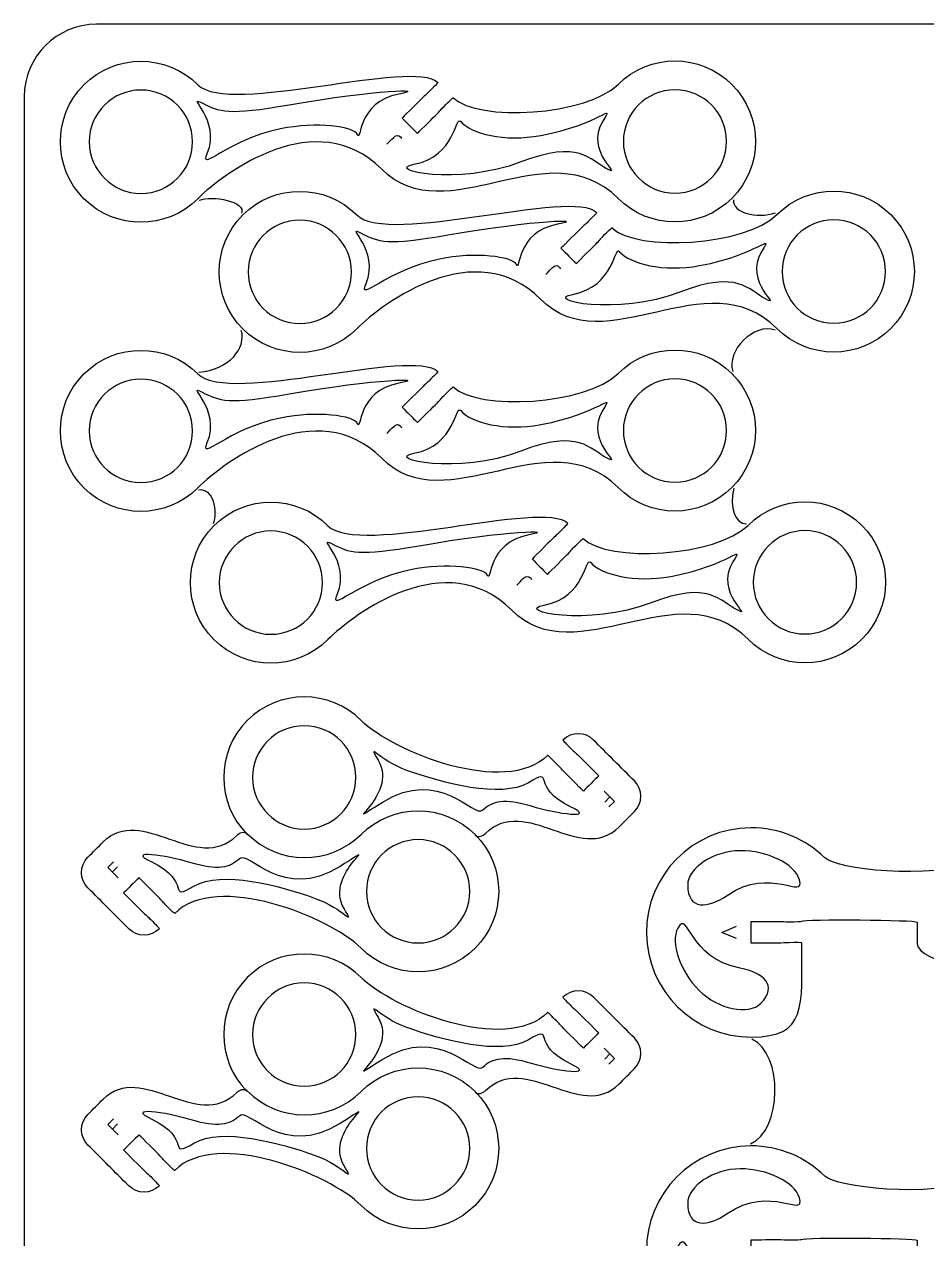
# Model space of a CAD drawing. Extents: x -1 to 250, y 0 to 300.
# Drawn here: x 0 to 125.1, y 131.8 to 300.1 of the extents above; entities that cross this region are included whole.
import ezdxf

# ---------------------------------------------------------------- set-up
doc = ezdxf.new("R2010")
doc.units = 0
doc.header["$MEASUREMENT"] = 0
doc.layers.add('DEFAULT', color=7, linetype='CONTINUOUS')

msp = doc.modelspace()

# ---------------------------------------------------------------- linework, layer by layer
at = {"layer": 'DEFAULT', "color": 250}
for points in [[(80.37, 193.83), (81.8, 192.4), (81.03, 191.63)], [(81.17, 193.03), (80.45, 192.31)], [(13.05, 181.83), (11.62, 183.26), (12.39, 184.03)], [(12.25, 182.63), (12.98, 183.35)], [(98.69, 173.41), (96.67, 174.24), (98.69, 175.1)], [(80.37, 158.22), (81.8, 156.79), (81.03, 156.02)], [(81.17, 157.42), (80.45, 156.69)], [(13.05, 146.21), (11.62, 147.64), (12.39, 148.41)], [(12.25, 147.01), (12.98, 147.74)]]:
    msp.add_lwpolyline(points, dxfattribs=at)
at = {"layer": 'DEFAULT', "color": 1}
for points, knots in [([(240.05, 0.05), (163.38, 0.05), (86.72, 0.05), (10.05, 0.05), (4.53, 0.05), (0.05, 4.53), (0.05, 10.05), (0.05, 103.38), (0.05, 196.72), (0.05, 290.05), (0.05, 295.57), (4.53, 300.05), (10.05, 300.05), (86.72, 300.05), (163.38, 300.05), (240.05, 300.05), (245.57, 300.05), (250.05, 295.57), (250.05, 290.05), (250.05, 196.72), (250.05, 103.38), (250.05, 10.05), (250.05, 4.53), (245.57, 0.05), (240.05, 0.05)], [0, 0, 0, 0, 651.968, 651.968, 651.968, 652.968, 652.968, 652.968, 1446.668, 1446.668, 1446.668, 1447.668, 1447.668, 1447.668, 2099.636, 2099.636, 2099.636, 2100.636, 2100.636, 2100.636, 2894.336, 2894.336, 2894.336, 2895.336, 2895.336, 2895.336, 2895.336]), ([(57.34, 292), (53.96, 295.38), (28.41, 287.35), (24.09, 291.67), (19.74, 296.02), (12.67, 296.02), (8.32, 291.67), (3.96, 287.31), (3.96, 280.25), (8.32, 275.89), (12.67, 271.53), (19.74, 271.53), (24.09, 275.89), (27.77, 279.56), (40.56, 288.98), (49.56, 279.98), (58.57, 270.97), (72.6, 285.63), (82.29, 275.94), (86.65, 271.58), (93.71, 271.58), (98.07, 275.94), (102.42, 280.29), (102.42, 287.36), (98.07, 291.71), (93.71, 296.07), (86.65, 296.07), (82.29, 291.71), (77.97, 287.4), (62.85, 286.5), (59.46, 289.88), (59.43, 289.92), (58.87, 289.36), (58.19, 288.68), (57.77, 288.27), (57.67, 288.09), (56.99, 287.4), (56.37, 286.78), (54.51, 284.93), (54.51, 284.93), (53.81, 285.64), (53.1, 286.34), (52.39, 287.05), (52.39, 287.05), (54.25, 288.91), (54.87, 289.53), (55.55, 290.21), (55.72, 290.31), (56.14, 290.73), (56.8, 291.4), (57.34, 291.94), (57.34, 292)], [1, 1, 1, 1, 2, 2, 2, 3, 3, 3, 4, 4, 4, 5, 5, 5, 6, 6, 6, 7, 7, 7, 8, 8, 8, 9, 9, 9, 10, 10, 10, 11, 11, 11, 12, 12, 12, 13, 13, 13, 14, 14, 14, 22.513566, 22.513566, 22.513566, 23.513566, 23.513566, 23.513566, 24.513566, 24.513566, 24.513566, 25.513566, 25.513566, 25.513566, 25.513566]), ([(16.21, 276.62), (12.25, 276.62), (9.05, 279.83), (9.05, 283.78), (9.05, 287.73), (12.25, 290.94), (16.21, 290.94), (20.16, 290.94), (23.36, 287.73), (23.36, 283.78), (23.36, 279.83), (20.16, 276.62), (16.21, 276.62)], [1, 1, 1, 1, 2, 2, 2, 3, 3, 3, 4, 4, 4, 5, 5, 5, 5]), ([(90.18, 276.67), (86.23, 276.67), (83.03, 279.87), (83.03, 283.82), (83.03, 287.77), (86.23, 290.98), (90.18, 290.98), (94.13, 290.98), (97.33, 287.77), (97.33, 283.82), (97.33, 279.87), (94.13, 276.67), (90.18, 276.67)], [1, 1, 1, 1, 2, 2, 2, 3, 3, 3, 4, 4, 4, 5, 5, 5, 5]), ([(79.34, 273.98), (75.96, 277.36), (50.42, 269.33), (46.1, 273.64), (41.74, 278), (34.68, 278), (30.32, 273.64), (25.97, 269.28), (25.97, 262.22), (30.32, 257.86), (34.68, 253.51), (41.74, 253.51), (46.1, 257.86), (49.77, 261.54), (62.56, 270.96), (71.57, 261.95), (80.58, 252.95), (94.6, 267.6), (104.3, 257.91), (108.65, 253.55), (115.72, 253.55), (120.07, 257.91), (124.43, 262.27), (124.43, 269.33), (120.07, 273.69), (115.72, 278.04), (108.65, 278.04), (104.3, 273.69), (99.98, 269.37), (84.85, 268.47), (81.47, 271.86), (81.43, 271.89), (80.88, 271.34), (80.19, 270.66), (79.78, 270.24), (79.68, 270.06), (78.99, 269.38), (78.37, 268.76), (76.52, 266.9), (76.52, 266.9), (75.81, 267.61), (75.1, 268.32), (74.39, 269.03), (74.39, 269.03), (76.25, 270.88), (76.87, 271.5), (77.56, 272.19), (77.73, 272.29), (78.14, 272.71), (78.81, 273.37), (79.34, 273.91), (79.34, 273.98)], [1, 1, 1, 1, 2, 2, 2, 3, 3, 3, 4, 4, 4, 5, 5, 5, 6, 6, 6, 7, 7, 7, 8, 8, 8, 9, 9, 9, 10, 10, 10, 11, 11, 11, 12, 12, 12, 13, 13, 13, 14, 14, 14, 22.513566, 22.513566, 22.513566, 23.513566, 23.513566, 23.513566, 24.513566, 24.513566, 24.513566, 25.513566, 25.513566, 25.513566, 25.513566]), ([(38.21, 258.6), (34.26, 258.6), (31.06, 261.8), (31.06, 265.75), (31.06, 269.7), (34.26, 272.91), (38.21, 272.91), (42.16, 272.91), (45.36, 269.7), (45.36, 265.75), (45.36, 261.8), (42.16, 258.6), (38.21, 258.6)], [1, 1, 1, 1, 2, 2, 2, 3, 3, 3, 4, 4, 4, 5, 5, 5, 5]), ([(112.18, 258.64), (108.23, 258.64), (105.03, 261.85), (105.03, 265.8), (105.03, 269.75), (108.23, 272.96), (112.18, 272.96), (116.14, 272.96), (119.34, 269.75), (119.34, 265.8), (119.34, 261.85), (116.14, 258.64), (112.18, 258.64)], [1, 1, 1, 1, 2, 2, 2, 3, 3, 3, 4, 4, 4, 5, 5, 5, 5]), ([(57.34, 251.95), (53.96, 255.33), (28.41, 247.3), (24.09, 251.62), (19.74, 255.97), (12.67, 255.97), (8.32, 251.62), (3.96, 247.26), (3.96, 240.2), (8.32, 235.84), (12.67, 231.48), (19.74, 231.48), (24.09, 235.84), (27.77, 239.51), (40.56, 248.93), (49.56, 239.93), (58.57, 230.92), (72.6, 245.58), (82.29, 235.89), (86.65, 231.53), (93.71, 231.53), (98.07, 235.89), (102.42, 240.24), (102.42, 247.3), (98.07, 251.66), (93.71, 256.02), (86.65, 256.02), (82.29, 251.66), (77.97, 247.35), (62.85, 246.45), (59.46, 249.83), (59.43, 249.87), (58.87, 249.31), (58.19, 248.63), (57.77, 248.22), (57.67, 248.04), (56.99, 247.35), (56.37, 246.73), (54.51, 244.88), (54.51, 244.88), (53.81, 245.59), (53.1, 246.29), (52.39, 247), (52.39, 247), (54.25, 248.86), (54.87, 249.48), (55.55, 250.16), (55.72, 250.26), (56.14, 250.68), (56.8, 251.35), (57.34, 251.89), (57.34, 251.95)], [1, 1, 1, 1, 2, 2, 2, 3, 3, 3, 4, 4, 4, 5, 5, 5, 6, 6, 6, 7, 7, 7, 8, 8, 8, 9, 9, 9, 10, 10, 10, 11, 11, 11, 12, 12, 12, 13, 13, 13, 14, 14, 14, 22.513566, 22.513566, 22.513566, 23.513566, 23.513566, 23.513566, 24.513566, 24.513566, 24.513566, 25.513566, 25.513566, 25.513566, 25.513566]), ([(16.21, 236.57), (12.25, 236.57), (9.05, 239.78), (9.05, 243.73), (9.05, 247.68), (12.25, 250.89), (16.21, 250.89), (20.16, 250.89), (23.36, 247.68), (23.36, 243.73), (23.36, 239.78), (20.16, 236.57), (16.21, 236.57)], [1, 1, 1, 1, 2, 2, 2, 3, 3, 3, 4, 4, 4, 5, 5, 5, 5]), ([(90.18, 236.62), (86.23, 236.62), (83.03, 239.82), (83.03, 243.77), (83.03, 247.72), (86.23, 250.93), (90.18, 250.93), (94.13, 250.93), (97.33, 247.72), (97.33, 243.77), (97.33, 239.82), (94.13, 236.62), (90.18, 236.62)], [1, 1, 1, 1, 2, 2, 2, 3, 3, 3, 4, 4, 4, 5, 5, 5, 5]), ([(75.34, 230.93), (71.96, 234.31), (46.42, 226.28), (42.1, 230.59), (37.74, 234.95), (30.68, 234.95), (26.32, 230.59), (21.97, 226.23), (21.97, 219.17), (26.32, 214.81), (30.68, 210.46), (37.74, 210.46), (42.1, 214.81), (45.77, 218.49), (58.56, 227.91), (67.57, 218.9), (76.58, 209.9), (90.6, 224.55), (100.3, 214.86), (104.65, 210.5), (111.72, 210.5), (116.07, 214.86), (120.43, 219.22), (120.43, 226.28), (116.07, 230.64), (111.72, 234.99), (104.65, 234.99), (100.3, 230.64), (95.98, 226.32), (80.85, 225.42), (77.47, 228.81), (77.43, 228.84), (76.88, 228.29), (76.19, 227.61), (75.78, 227.19), (75.68, 227.01), (74.99, 226.33), (74.37, 225.71), (72.52, 223.85), (72.52, 223.85), (71.81, 224.56), (71.1, 225.27), (70.39, 225.98), (70.39, 225.98), (72.25, 227.83), (72.87, 228.45), (73.56, 229.14), (73.73, 229.24), (74.14, 229.66), (74.81, 230.32), (75.34, 230.86), (75.34, 230.93)], [1, 1, 1, 1, 2, 2, 2, 3, 3, 3, 4, 4, 4, 5, 5, 5, 6, 6, 6, 7, 7, 7, 8, 8, 8, 9, 9, 9, 10, 10, 10, 11, 11, 11, 12, 12, 12, 13, 13, 13, 14, 14, 14, 22.513566, 22.513566, 22.513566, 23.513566, 23.513566, 23.513566, 24.513566, 24.513566, 24.513566, 25.513566, 25.513566, 25.513566, 25.513566]), ([(34.21, 215.55), (30.26, 215.55), (27.06, 218.75), (27.06, 222.7), (27.06, 226.65), (30.26, 229.86), (34.21, 229.86), (38.16, 229.86), (41.36, 226.65), (41.36, 222.7), (41.36, 218.75), (38.16, 215.55), (34.21, 215.55)], [1, 1, 1, 1, 2, 2, 2, 3, 3, 3, 4, 4, 4, 5, 5, 5, 5]), ([(108.18, 215.59), (104.23, 215.59), (101.03, 218.8), (101.03, 222.75), (101.03, 226.7), (104.23, 229.91), (108.18, 229.91), (112.14, 229.91), (115.34, 226.7), (115.34, 222.75), (115.34, 218.8), (112.14, 215.59), (108.18, 215.59)], [1, 1, 1, 1, 2, 2, 2, 3, 3, 3, 4, 4, 4, 5, 5, 5, 5]), ([(62.49, 187.74), (62.9, 187.33), (63.59, 187.61), (63.95, 187.97), (69.42, 193.45), (77.12, 183.55), (82.44, 188.87), (83.15, 189.58), (83.86, 190.29), (84.56, 191), (85.73, 192.17), (85.73, 194.07), (84.56, 195.24), (82.68, 197.13), (80.79, 199.01), (78.9, 200.9), (77.73, 202.07), (75.84, 202.07), (74.66, 200.9), (74.63, 200.87), (75.18, 200.31), (75.86, 199.63), (76.28, 199.21), (76.45, 199.11), (77.14, 198.42), (77.76, 197.8), (79.61, 195.95), (79.61, 195.95), (78.91, 195.24), (78.2, 194.53), (77.49, 193.82), (77.49, 193.82), (75.63, 195.68), (75.01, 196.3), (74.33, 196.98), (74.23, 197.16), (73.81, 197.58), (73.13, 198.26), (72.58, 198.81), (72.54, 198.78), (66.73, 192.97), (51.03, 199.29), (46.71, 203.61), (42.36, 207.96), (35.29, 207.96), (30.94, 203.61), (26.58, 199.25), (26.58, 192.19), (30.94, 187.83)], [0, 0, 0, 0, 1, 1, 1, 2, 2, 2, 10.513566, 10.513566, 10.513566, 11.513566, 11.513566, 11.513566, 34.197551, 34.197551, 34.197551, 35.197551, 35.197551, 35.197551, 36.197551, 36.197551, 36.197551, 37.197551, 37.197551, 37.197551, 38.197551, 38.197551, 38.197551, 46.711117, 46.711117, 46.711117, 47.711117, 47.711117, 47.711117, 48.711117, 48.711117, 48.711117, 49.711117, 49.711117, 49.711117, 50.711117, 50.711117, 50.711117, 51.711117, 51.711117, 51.711117, 52.711117, 52.711117, 52.711117, 52.711117]), ([(31.67, 195.72), (31.67, 199.67), (34.87, 202.88), (38.82, 202.88), (42.78, 202.88), (45.98, 199.67), (45.98, 195.72), (45.98, 191.77), (42.78, 188.57), (38.82, 188.57), (34.87, 188.57), (31.67, 191.77), (31.67, 195.72)], [1, 1, 1, 1, 2, 2, 2, 3, 3, 3, 4, 4, 4, 5, 5, 5, 5]), ([(62.49, 187.83), (58.13, 192.19), (51.07, 192.19), (46.71, 187.83), (42.33, 183.5), (35.27, 183.54), (30.94, 187.92), (30.53, 188.33), (29.84, 188.05), (29.48, 187.69), (24, 182.22), (16.31, 192.11), (10.98, 186.79), (10.28, 186.08), (9.57, 185.37), (8.86, 184.67), (7.69, 183.49), (7.69, 181.59), (8.86, 180.42), (10.75, 178.54), (12.63, 176.65), (14.52, 174.76), (15.69, 173.59), (17.59, 173.59), (18.76, 174.76), (18.8, 174.8), (18.24, 175.35), (17.56, 176.04), (17.14, 176.45), (16.97, 176.55), (16.29, 177.24), (15.67, 177.86), (13.81, 179.72), (13.81, 179.72), (14.52, 180.42), (15.23, 181.13), (15.93, 181.84), (15.93, 181.84), (17.79, 179.98), (18.41, 179.36), (19.1, 178.68), (19.19, 178.5), (19.61, 178.09), (20.29, 177.4), (20.85, 176.85), (20.88, 176.89), (26.69, 182.69), (42.39, 176.37), (46.71, 172.06), (51.07, 167.7), (58.13, 167.7), (62.49, 172.06), (66.85, 176.41), (66.85, 183.47), (62.49, 187.83)], [1, 1, 1, 1, 2, 2, 2, 3, 3, 3, 4, 4, 4, 5, 5, 5, 13.513566, 13.513566, 13.513566, 14.513566, 14.513566, 14.513566, 37.197551, 37.197551, 37.197551, 38.197551, 38.197551, 38.197551, 39.197551, 39.197551, 39.197551, 40.197551, 40.197551, 40.197551, 41.197551, 41.197551, 41.197551, 49.711117, 49.711117, 49.711117, 50.711117, 50.711117, 50.711117, 51.711117, 51.711117, 51.711117, 52.711117, 52.711117, 52.711117, 53.711117, 53.711117, 53.711117, 54.711117, 54.711117, 54.711117, 55.711117, 55.711117, 55.711117, 55.711117]), ([(140.82, 183.06), (140.51, 183.38), (140.48, 182.67), (140.01, 182.89), (139.96, 182.91), (139.64, 182.2), (139.24, 181.32), (138.99, 180.78), (138.96, 180.58), (138.55, 179.71), (138.19, 178.91), (137.09, 176.52), (137.09, 176.52), (136.18, 176.94), (135.27, 177.36), (134.36, 177.78), (134.36, 177.78), (135.46, 180.16), (135.82, 180.96), (136.23, 181.84), (136.36, 182), (136.6, 182.53), (137.01, 183.41), (137.33, 184.12), (137.29, 184.14), (135.79, 184.82), (135.28, 185.32), (132.24, 184.12), (125.35, 181.39), (112.39, 183.11), (110.93, 184.56), (108.3, 187.17), (104.65, 188.77), (100.65, 188.75), (92.64, 188.7), (86.19, 182.18), (86.23, 174.17), (86.28, 166.16), (92.81, 159.71), (100.81, 159.75), (108.4, 159.79), (107.79, 163.86), (107.74, 172.79), (107.74, 172.84), (106.96, 172.84), (105.99, 172.83), (105.4, 172.83), (105.21, 172.77), (104.24, 172.77), (103.37, 172.76), (100.74, 172.75), (100.74, 172.75), (100.73, 173.75), (100.73, 174.75), (100.72, 175.75), (100.72, 175.75), (103.35, 175.77), (104.22, 175.77), (105.19, 175.78), (105.39, 175.73), (105.97, 175.73), (106.94, 175.74), (107.72, 175.74), (107.72, 175.79), (107.84, 176.12), (123.72, 176), (123.73, 175.68), (123.73, 174.68), (123.74, 173.68), (123.74, 172.68), (123.75, 170.19), (134.62, 167.95), (136.16, 170.17), (139.12, 174.41), (145.03, 169.91), (152.19, 172.47), (157.77, 174.46), (160.65, 175.63), (160.65, 173.46), (160.65, 169.41), (162.63, 166.07), (164.55, 164.15), (170.24, 158.52), (179.43, 158.57), (185.06, 164.26), (186.27, 165.49), (187.21, 166.67), (187.89, 168.15), (190.39, 173.75), (181.77, 169.79), (181.75, 172.78), (181.75, 172.83), (180.96, 172.83), (180, 172.83), (179.41, 172.82), (179.21, 172.77), (178.25, 172.77), (177.37, 172.76), (174.74, 172.75), (174.74, 172.75), (174.74, 173.75), (174.73, 174.75), (174.73, 175.75), (174.73, 175.75), (177.36, 175.76), (178.23, 175.77), (179.2, 175.77), (179.39, 175.72), (179.98, 175.73), (180.95, 175.73), (181.73, 175.73), (181.73, 175.79), (181.72, 178.86), (190.79, 174.74), (187.62, 180.9), (186.94, 182.22), (186.05, 183.67), (184.94, 184.77)], [0, 0, 0, 0, 1, 1, 1, 2, 2, 2, 3, 3, 3, 4, 4, 4, 12.510376, 12.510376, 12.510376, 13.510376, 13.510376, 13.510376, 14.510376, 14.510376, 14.510376, 15.510376, 15.510376, 15.510376, 16.510376, 16.510376, 16.510376, 17.510376, 17.510376, 17.510376, 18.510376, 18.510376, 18.510376, 19.510376, 19.510376, 19.510376, 20.510376, 20.510376, 20.510376, 21.510376, 21.510376, 21.510376, 22.510376, 22.510376, 22.510376, 23.510376, 23.510376, 23.510376, 24.510376, 24.510376, 24.510376, 33.020523, 33.020523, 33.020523, 34.020523, 34.020523, 34.020523, 35.020523, 35.020523, 35.020523, 36.020523, 36.020523, 36.020523, 37.020523, 37.020523, 37.020523, 45.520617, 45.520617, 45.520617, 46.520617, 46.520617, 46.520617, 47.520617, 47.520617, 47.520617, 48.520617, 48.520617, 48.520617, 49.520617, 49.520617, 49.520617, 50.520617, 50.520617, 50.520617, 51.520617, 51.520617, 51.520617, 52.520617, 52.520617, 52.520617, 53.520617, 53.520617, 53.520617, 54.520617, 54.520617, 54.520617, 55.520617, 55.520617, 55.520617, 64.030764, 64.030764, 64.030764, 65.030764, 65.030764, 65.030764, 66.030764, 66.030764, 66.030764, 67.030764, 67.030764, 67.030764, 68.030764, 68.030764, 68.030764, 69.030764, 69.030764, 69.030764, 69.030764]), ([(61.75, 179.94), (61.75, 175.99), (58.55, 172.79), (54.6, 172.79), (50.65, 172.79), (47.45, 175.99), (47.45, 179.94), (47.45, 183.89), (50.65, 187.1), (54.6, 187.1), (58.55, 187.1), (61.75, 183.89), (61.75, 179.94)], [1, 1, 1, 1, 2, 2, 2, 3, 3, 3, 4, 4, 4, 5, 5, 5, 5]), ([(99.21, 185.57), (102.89, 185.59), (106.79, 183.74), (107.42, 181.55), (108.27, 178.62), (103.47, 183.54), (97.39, 179.38), (94.7, 177.54), (91.96, 177.31), (91.94, 180.8), (91.93, 183.19), (95.52, 185.55), (99.21, 185.57)], [1, 1, 1, 1, 2, 2, 2, 3, 3, 3, 4, 4, 4, 5, 5, 5, 5]), ([(90.59, 174.85), (92.06, 177.51), (91.98, 170.64), (99.22, 169.29), (102.42, 168.69), (104.51, 166.91), (102.07, 164.43), (100.38, 162.73), (96.17, 163.6), (93.55, 166.2), (90.93, 168.79), (89.48, 172.84), (90.59, 174.85)], [1, 1, 1, 1, 2, 2, 2, 3, 3, 3, 4, 4, 4, 5, 5, 5, 5]), ([(62.49, 152.13), (62.9, 151.71), (63.59, 151.99), (63.95, 152.35), (69.42, 157.83), (77.12, 147.94), (82.44, 153.26), (83.15, 153.97), (83.86, 154.67), (84.56, 155.38), (85.73, 156.56), (85.73, 158.45), (84.56, 159.63), (82.68, 161.51), (80.79, 163.4), (78.9, 165.28), (77.73, 166.46), (75.84, 166.46), (74.66, 165.28), (74.63, 165.25), (75.18, 164.69), (75.86, 164.01), (76.28, 163.59), (76.45, 163.49), (77.14, 162.81), (77.76, 162.19), (79.61, 160.33), (79.61, 160.33), (78.91, 159.62), (78.2, 158.91), (77.49, 158.21), (77.49, 158.21), (75.63, 160.06), (75.01, 160.68), (74.33, 161.37), (74.23, 161.54), (73.81, 161.96), (73.13, 162.64), (72.58, 163.2), (72.54, 163.16), (66.73, 157.35), (51.03, 163.68), (46.71, 167.99), (42.36, 172.35), (35.29, 172.35), (30.94, 167.99), (26.58, 163.63), (26.58, 156.57), (30.94, 152.21)], [0, 0, 0, 0, 1, 1, 1, 2, 2, 2, 10.513566, 10.513566, 10.513566, 11.513566, 11.513566, 11.513566, 34.197551, 34.197551, 34.197551, 35.197551, 35.197551, 35.197551, 36.197551, 36.197551, 36.197551, 37.197551, 37.197551, 37.197551, 38.197551, 38.197551, 38.197551, 46.711117, 46.711117, 46.711117, 47.711117, 47.711117, 47.711117, 48.711117, 48.711117, 48.711117, 49.711117, 49.711117, 49.711117, 50.711117, 50.711117, 50.711117, 51.711117, 51.711117, 51.711117, 52.711117, 52.711117, 52.711117, 52.711117]), ([(31.67, 160.1), (31.67, 164.05), (34.87, 167.26), (38.82, 167.26), (42.78, 167.26), (45.98, 164.05), (45.98, 160.1), (45.98, 156.15), (42.78, 152.95), (38.82, 152.95), (34.87, 152.95), (31.67, 156.15), (31.67, 160.1)], [1, 1, 1, 1, 2, 2, 2, 3, 3, 3, 4, 4, 4, 5, 5, 5, 5]), ([(62.49, 152.21), (58.13, 156.57), (51.07, 156.57), (46.71, 152.21), (42.33, 147.88), (35.27, 147.92), (30.94, 152.3), (30.53, 152.72), (29.84, 152.44), (29.48, 152.08), (24, 146.6), (16.31, 156.49), (10.98, 151.17), (10.28, 150.46), (9.57, 149.76), (8.86, 149.05), (7.69, 147.87), (7.69, 145.98), (8.86, 144.8), (10.75, 142.92), (12.63, 141.03), (14.52, 139.15), (15.69, 137.97), (17.59, 137.97), (18.76, 139.15), (18.8, 139.18), (18.24, 139.73), (17.56, 140.42), (17.14, 140.84), (16.97, 140.94), (16.29, 141.62), (15.67, 142.24), (13.81, 144.1), (13.81, 144.1), (14.52, 144.81), (15.23, 145.51), (15.93, 146.22), (15.93, 146.22), (17.79, 144.37), (18.41, 143.75), (19.1, 143.06), (19.19, 142.89), (19.61, 142.47), (20.29, 141.79), (20.85, 141.23), (20.88, 141.27), (26.69, 147.08), (42.39, 140.75), (46.71, 136.44), (51.07, 132.08), (58.13, 132.08), (62.49, 136.44), (66.85, 140.8), (66.85, 147.86), (62.49, 152.21)], [1, 1, 1, 1, 2, 2, 2, 3, 3, 3, 4, 4, 4, 5, 5, 5, 13.513566, 13.513566, 13.513566, 14.513566, 14.513566, 14.513566, 37.197551, 37.197551, 37.197551, 38.197551, 38.197551, 38.197551, 39.197551, 39.197551, 39.197551, 40.197551, 40.197551, 40.197551, 41.197551, 41.197551, 41.197551, 49.711117, 49.711117, 49.711117, 50.711117, 50.711117, 50.711117, 51.711117, 51.711117, 51.711117, 52.711117, 52.711117, 52.711117, 53.711117, 53.711117, 53.711117, 54.711117, 54.711117, 54.711117, 55.711117, 55.711117, 55.711117, 55.711117]), ([(61.75, 144.33), (61.75, 140.38), (58.55, 137.17), (54.6, 137.17), (50.65, 137.17), (47.45, 140.38), (47.45, 144.33), (47.45, 148.28), (50.65, 151.48), (54.6, 151.48), (58.55, 151.48), (61.75, 148.28), (61.75, 144.33)], [1, 1, 1, 1, 2, 2, 2, 3, 3, 3, 4, 4, 4, 5, 5, 5, 5]), ([(140.82, 138.99), (140.51, 139.3), (140.48, 138.6), (140.01, 138.81), (139.96, 138.84), (139.64, 138.12), (139.24, 137.25), (138.99, 136.71), (138.96, 136.51), (138.55, 135.63), (138.19, 134.83), (137.09, 132.45), (137.09, 132.45), (136.18, 132.87), (135.27, 133.29), (134.36, 133.71), (134.36, 133.71), (135.46, 136.09), (135.82, 136.89), (136.23, 137.77), (136.36, 137.92), (136.6, 138.45), (137.01, 139.33), (137.33, 140.05), (137.29, 140.07), (135.79, 140.75), (135.28, 141.24), (132.24, 140.04), (125.35, 137.31), (112.39, 139.04), (110.93, 140.49), (108.3, 143.1), (104.65, 144.7), (100.65, 144.68), (92.64, 144.63), (86.19, 138.1), (86.23, 130.1), (86.28, 122.09), (92.81, 115.63), (100.81, 115.68), (108.4, 115.72), (107.79, 119.78), (107.74, 128.71), (107.74, 128.77), (106.96, 128.76), (105.99, 128.76), (105.4, 128.75), (105.21, 128.7), (104.24, 128.7), (103.37, 128.69), (100.74, 128.68), (100.74, 128.68), (100.73, 129.68), (100.73, 130.68), (100.72, 131.68), (100.72, 131.68), (103.35, 131.69), (104.22, 131.7), (105.19, 131.7), (105.39, 131.65), (105.97, 131.66), (106.94, 131.66), (107.72, 131.67), (107.72, 131.72), (107.84, 132.04), (123.72, 131.93), (123.73, 131.6), (123.73, 130.6), (123.74, 129.6), (123.74, 128.6), (123.75, 126.12), (134.62, 123.88), (136.16, 126.09), (139.12, 130.33), (145.03, 125.84), (152.19, 128.39), (157.77, 130.38), (160.65, 131.56), (160.65, 129.39), (160.65, 125.33), (162.63, 122), (164.55, 120.08), (170.24, 114.45), (179.43, 114.5), (185.06, 120.19), (186.27, 121.42), (187.21, 122.6), (187.89, 124.07), (190.39, 129.67), (181.77, 125.71), (181.75, 128.71), (181.75, 128.76), (180.96, 128.76), (180, 128.75), (179.41, 128.75), (179.21, 128.7), (178.25, 128.69), (177.37, 128.69), (174.74, 128.67), (174.74, 128.67), (174.74, 129.67), (174.73, 130.67), (174.73, 131.67), (174.73, 131.67), (177.36, 131.69), (178.23, 131.69), (179.2, 131.7), (179.39, 131.65), (179.98, 131.65), (180.95, 131.66), (181.73, 131.66), (181.73, 131.71), (181.72, 134.79), (190.79, 130.67), (187.62, 136.83), (186.94, 138.15), (186.05, 139.6), (184.94, 140.7)], [0, 0, 0, 0, 1, 1, 1, 2, 2, 2, 3, 3, 3, 4, 4, 4, 12.510376, 12.510376, 12.510376, 13.510376, 13.510376, 13.510376, 14.510376, 14.510376, 14.510376, 15.510376, 15.510376, 15.510376, 16.510376, 16.510376, 16.510376, 17.510376, 17.510376, 17.510376, 18.510376, 18.510376, 18.510376, 19.510376, 19.510376, 19.510376, 20.510376, 20.510376, 20.510376, 21.510376, 21.510376, 21.510376, 22.510376, 22.510376, 22.510376, 23.510376, 23.510376, 23.510376, 24.510376, 24.510376, 24.510376, 33.020523, 33.020523, 33.020523, 34.020523, 34.020523, 34.020523, 35.020523, 35.020523, 35.020523, 36.020523, 36.020523, 36.020523, 37.020523, 37.020523, 37.020523, 45.520617, 45.520617, 45.520617, 46.520617, 46.520617, 46.520617, 47.520617, 47.520617, 47.520617, 48.520617, 48.520617, 48.520617, 49.520617, 49.520617, 49.520617, 50.520617, 50.520617, 50.520617, 51.520617, 51.520617, 51.520617, 52.520617, 52.520617, 52.520617, 53.520617, 53.520617, 53.520617, 54.520617, 54.520617, 54.520617, 55.520617, 55.520617, 55.520617, 64.030764, 64.030764, 64.030764, 65.030764, 65.030764, 65.030764, 66.030764, 66.030764, 66.030764, 67.030764, 67.030764, 67.030764, 68.030764, 68.030764, 68.030764, 69.030764, 69.030764, 69.030764, 69.030764]), ([(99.21, 141.5), (102.89, 141.52), (106.79, 139.67), (107.42, 137.48), (108.27, 134.55), (103.47, 139.46), (97.39, 135.3), (94.7, 133.46), (91.96, 133.24), (91.94, 136.72), (91.93, 139.12), (95.52, 141.48), (99.21, 141.5)], [1, 1, 1, 1, 2, 2, 2, 3, 3, 3, 4, 4, 4, 5, 5, 5, 5]), ([(90.59, 130.77), (92.06, 133.44), (91.98, 126.57), (99.22, 125.22), (102.42, 124.62), (104.51, 122.84), (102.07, 120.36), (100.38, 118.66), (96.17, 119.53), (93.55, 122.12), (90.93, 124.72), (89.48, 128.77), (90.59, 130.77)], [1, 1, 1, 1, 2, 2, 2, 3, 3, 3, 4, 4, 4, 5, 5, 5, 5])]:
    msp.add_open_spline(points, degree=3, knots=knots, dxfattribs=at)
at = {"layer": 'DEFAULT', "color": 5}
for points, knots in [([(25.4, 282.16), (24.19, 279.35), (28.14, 284.04), (35.54, 285.56), (40.56, 286.59), (45.7, 285.89), (46.22, 284.78), (46.75, 283.67), (46.12, 289.31), (51.92, 290.38), (56.23, 291.18), (48.87, 291.01), (36.73, 288.9), (28.21, 287.41), (27.11, 287.91), (24.68, 289.15), (22.26, 290.4), (27.39, 286.81), (25.4, 282.16)], [0, 0, 0, 0, 1, 1, 1, 2, 2, 2, 3, 3, 3, 4, 4, 4, 5, 5, 5, 6, 6, 6, 6]), ([(80.19, 286.64), (81.92, 289.41), (79.93, 286.2), (71.59, 284.65), (66.55, 283.71), (61.94, 284.9), (60.51, 286.58), (59.71, 287.51), (59.83, 281.74), (54.03, 280.67), (49.72, 279.87), (60.2, 277.62), (68.85, 280.98), (76.92, 284.11), (78.37, 281.24), (80.79, 280), (83.21, 278.75), (77.52, 282.35), (80.19, 286.64)], [0, 0, 0, 0, 1, 1, 1, 2, 2, 2, 3, 3, 3, 4, 4, 4, 5, 5, 5, 6, 6, 6, 6]), ([(47.4, 264.13), (46.2, 261.33), (50.14, 266.01), (57.55, 267.53), (62.57, 268.57), (67.7, 267.86), (68.23, 266.76), (68.75, 265.65), (68.13, 271.28), (73.92, 272.36), (78.23, 273.16), (70.88, 272.98), (58.74, 270.87), (50.21, 269.39), (49.11, 269.88), (46.69, 271.13), (44.27, 272.37), (49.39, 268.78), (47.4, 264.13)], [0, 0, 0, 0, 1, 1, 1, 2, 2, 2, 3, 3, 3, 4, 4, 4, 5, 5, 5, 6, 6, 6, 6]), ([(102.2, 268.62), (103.92, 271.38), (101.94, 268.17), (93.59, 266.62), (88.56, 265.69), (83.94, 266.87), (82.51, 268.55), (81.72, 269.49), (81.83, 263.72), (76.04, 262.64), (71.73, 261.84), (82.2, 259.59), (90.86, 262.95), (98.92, 266.09), (100.37, 263.22), (102.79, 261.97), (105.21, 260.73), (99.52, 264.33), (102.2, 268.62)], [0, 0, 0, 0, 1, 1, 1, 2, 2, 2, 3, 3, 3, 4, 4, 4, 5, 5, 5, 6, 6, 6, 6]), ([(25.4, 242.11), (24.19, 239.3), (28.14, 243.99), (35.54, 245.51), (40.56, 246.54), (45.7, 245.84), (46.22, 244.73), (46.75, 243.62), (46.12, 249.26), (51.92, 250.33), (56.23, 251.13), (48.87, 250.96), (36.73, 248.85), (28.21, 247.36), (27.11, 247.86), (24.68, 249.1), (22.26, 250.35), (27.39, 246.76), (25.4, 242.11)], [0, 0, 0, 0, 1, 1, 1, 2, 2, 2, 3, 3, 3, 4, 4, 4, 5, 5, 5, 6, 6, 6, 6]), ([(80.19, 246.59), (81.92, 249.36), (79.93, 246.15), (71.59, 244.6), (66.55, 243.66), (61.94, 244.85), (60.51, 246.53), (59.71, 247.46), (59.83, 241.69), (54.03, 240.62), (49.72, 239.82), (60.2, 237.57), (68.85, 240.93), (76.92, 244.06), (78.37, 241.19), (80.79, 239.94), (83.21, 238.7), (77.52, 242.3), (80.19, 246.59)], [0, 0, 0, 0, 1, 1, 1, 2, 2, 2, 3, 3, 3, 4, 4, 4, 5, 5, 5, 6, 6, 6, 6]), ([(43.4, 221.08), (42.2, 218.28), (46.14, 222.96), (53.55, 224.48), (58.57, 225.52), (63.7, 224.81), (64.23, 223.71), (64.75, 222.6), (64.13, 228.23), (69.92, 229.31), (74.23, 230.11), (66.88, 229.93), (54.74, 227.82), (46.21, 226.34), (45.11, 226.83), (42.69, 228.08), (40.27, 229.32), (45.39, 225.73), (43.4, 221.08)], [0, 0, 0, 0, 1, 1, 1, 2, 2, 2, 3, 3, 3, 4, 4, 4, 5, 5, 5, 6, 6, 6, 6]), ([(98.2, 225.57), (99.92, 228.33), (97.94, 225.12), (89.59, 223.57), (84.56, 222.64), (79.94, 223.82), (78.51, 225.5), (77.72, 226.44), (77.84, 220.67), (72.04, 219.59), (67.73, 218.79), (78.2, 216.54), (86.86, 219.9), (94.92, 223.04), (96.37, 220.17), (98.79, 218.92), (101.21, 217.68), (95.52, 221.28), (98.2, 225.57)], [0, 0, 0, 0, 1, 1, 1, 2, 2, 2, 3, 3, 3, 4, 4, 4, 5, 5, 5, 6, 6, 6, 6]), ([(49.08, 198.1), (47.45, 200.88), (49.08, 198.1), (53.06, 196.69), (57.96, 194.95), (66.06, 192.75), (69.87, 194.99), (73.69, 197.22), (70.04, 194.32), (75.73, 191.65), (79.44, 189.91), (73.9, 190.67), (70.25, 191.77), (66.59, 192.87), (64.89, 192.48), (63.58, 191.22), (62.28, 189.97), (57.62, 197.28), (49.62, 192.27), (42.77, 187.97), (52.03, 193.11), (49.08, 198.1)], [0, 0, 0, 0, 1, 1, 1, 2, 2, 2, 3, 3, 3, 4, 4, 4, 5, 5, 5, 6, 6, 6, 7, 7, 7, 7]), ([(44.34, 177.56), (45.98, 174.78), (44.34, 177.56), (40.36, 178.97), (35.46, 180.72), (27.37, 182.91), (23.55, 180.68), (19.73, 178.44), (23.38, 181.34), (17.7, 184.01), (13.98, 185.75), (19.53, 185), (23.18, 183.89), (26.83, 182.79), (28.53, 183.19), (29.84, 184.44), (31.15, 185.7), (35.81, 178.38), (43.8, 183.4), (50.65, 187.69), (41.4, 182.55), (44.34, 177.56)], [0, 0, 0, 0, 1, 1, 1, 2, 2, 2, 3, 3, 3, 4, 4, 4, 5, 5, 5, 6, 6, 6, 7, 7, 7, 7]), ([(49.08, 162.49), (47.45, 165.26), (49.08, 162.49), (53.06, 161.07), (57.96, 159.33), (66.06, 157.14), (69.87, 159.37), (73.69, 161.6), (70.04, 158.71), (75.73, 156.04), (79.44, 154.29), (73.9, 155.05), (70.25, 156.15), (66.59, 157.25), (64.89, 156.86), (63.58, 155.6), (62.28, 154.35), (57.62, 161.66), (49.62, 156.65), (42.77, 152.36), (52.03, 157.5), (49.08, 162.49)], [0, 0, 0, 0, 1, 1, 1, 2, 2, 2, 3, 3, 3, 4, 4, 4, 5, 5, 5, 6, 6, 6, 7, 7, 7, 7]), ([(44.34, 141.94), (45.98, 139.17), (44.34, 141.94), (40.36, 143.36), (35.46, 145.1), (27.37, 147.29), (23.55, 145.06), (19.73, 142.82), (23.38, 145.72), (17.7, 148.39), (13.98, 150.14), (19.53, 149.38), (23.18, 148.28), (26.83, 147.18), (28.53, 147.57), (29.84, 148.82), (31.15, 150.08), (35.81, 142.77), (43.8, 147.78), (50.65, 152.07), (41.4, 146.93), (44.34, 141.94)], [0, 0, 0, 0, 1, 1, 1, 2, 2, 2, 3, 3, 3, 4, 4, 4, 5, 5, 5, 6, 6, 6, 7, 7, 7, 7])]:
    msp.add_open_spline(points, degree=3, knots=knots, dxfattribs=at)
at = {"layer": 'DEFAULT', "color": 250}
for points in [[(50.26, 283.43), (50.58, 283.75), (50.9, 284.06), (51.22, 284.38), (51.6, 284.76), (51.9, 284.69), (52.15, 284.45), (52.21, 284.38), (52.28, 284.28), (52.31, 284.22)], [(72.27, 265.4), (72.58, 265.72), (72.9, 266.04), (73.22, 266.36), (73.6, 266.74), (73.9, 266.67), (74.15, 266.42), (74.22, 266.35), (74.29, 266.26), (74.31, 266.19)], [(50.26, 243.38), (50.58, 243.69), (50.9, 244.01), (51.22, 244.33), (51.6, 244.71), (51.9, 244.64), (52.15, 244.4), (52.21, 244.33), (52.28, 244.23), (52.31, 244.17)], [(68.27, 222.35), (68.58, 222.67), (68.9, 222.99), (69.22, 223.31), (69.6, 223.69), (69.9, 223.62), (70.15, 223.37), (70.22, 223.3), (70.29, 223.21), (70.31, 223.14)]]:
    msp.add_open_spline(points, degree=3, knots=[0, 0, 0, 0, 3.832519, 3.832519, 3.832519, 4.832519, 4.832519, 4.832519, 5.832519, 5.832519, 5.832519, 5.832519], dxfattribs=at)
at = {"layer": 'DEFAULT', "color": 6}
for points in [[(24.29, 275.67), (26.04, 276.4), (30.87, 275.5), (30.13, 273.87)], [(98.28, 275.72), (98.1, 273.99), (101.49, 273.05), (104.12, 273.93)], [(24.23, 251.88), (28.42, 252.17), (30.84, 255.2), (30.11, 257.65)], [(104.08, 257.7), (101.12, 258.71), (97.24, 254.86), (98.2, 251.93)], [(24.17, 235.55), (26.19, 235.97), (26.92, 232.48), (26.19, 230.86)], [(98.35, 235.79), (97.65, 233.05), (98.5, 230.91), (100.07, 230.84)], [(100.65, 144.98), (104.97, 146.71), (105.28, 157.5), (100.81, 159.45)]]:
    msp.add_open_spline(points, degree=3, dxfattribs=at)

doc.saveas('drawing.dxf')
